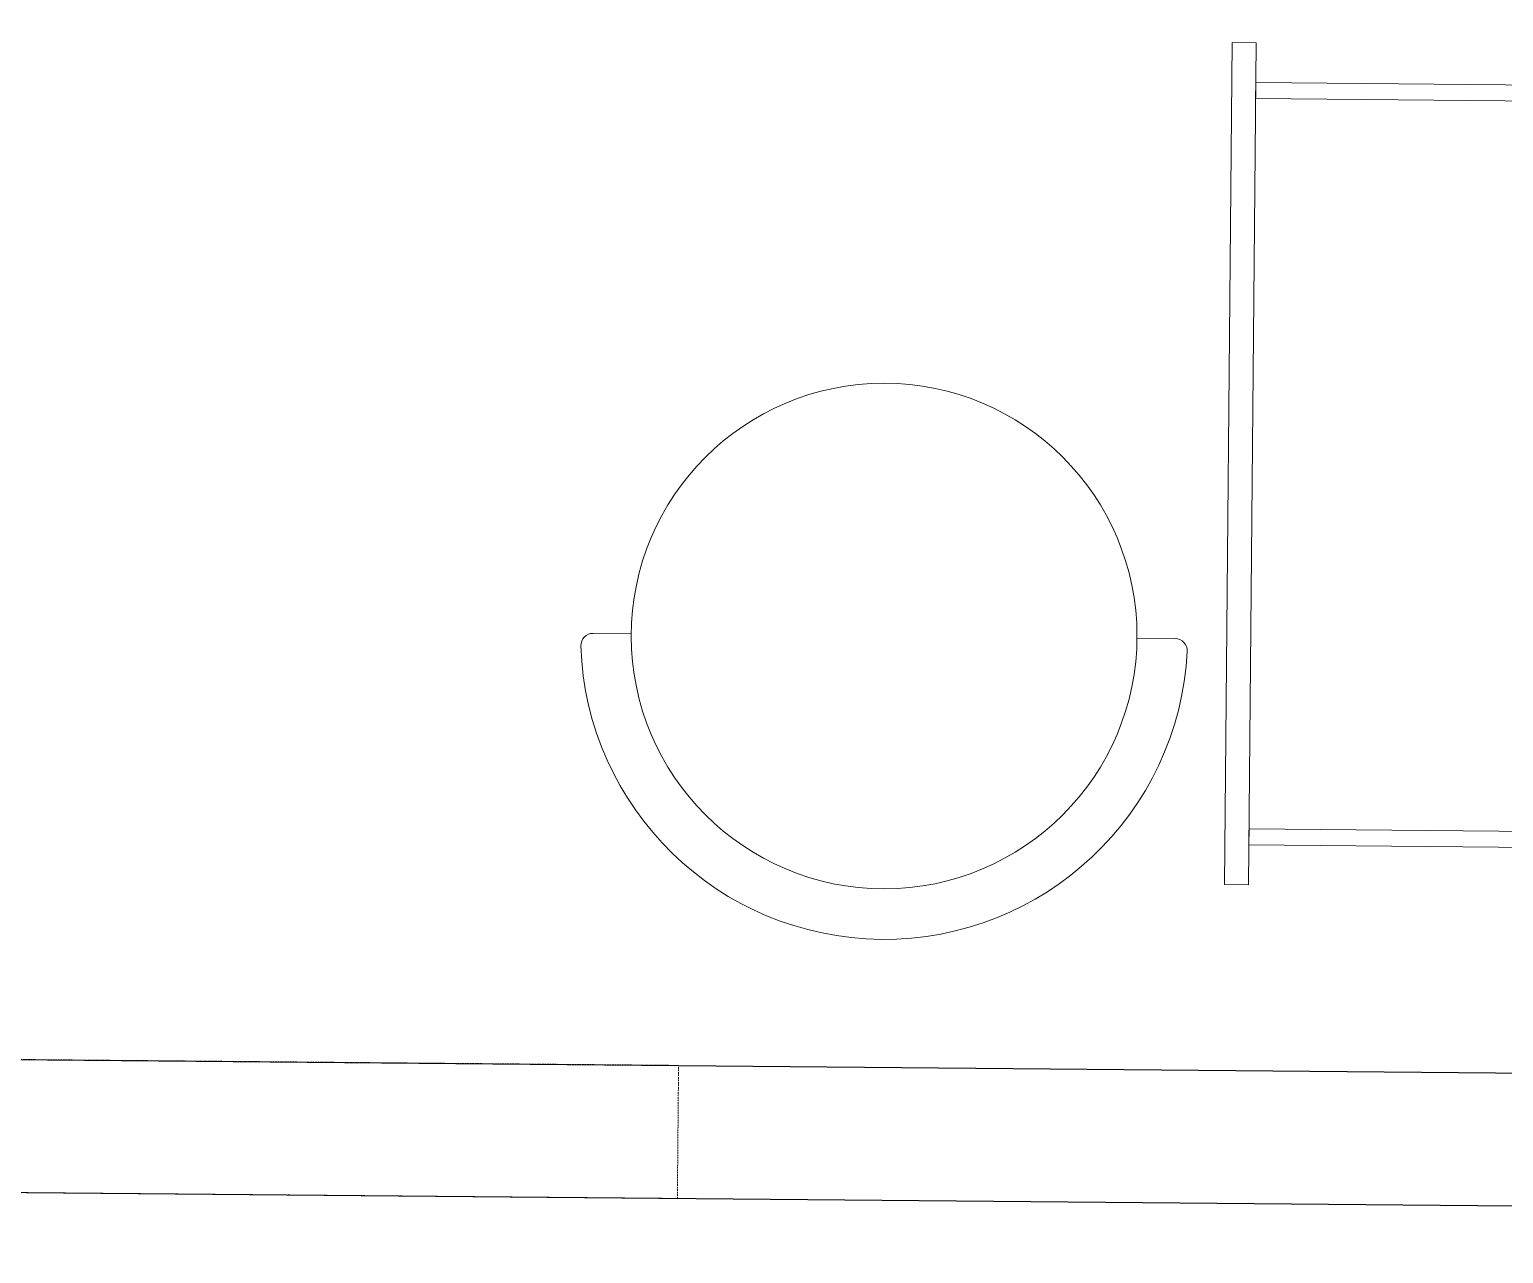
# Model space of a CAD drawing. Header units: millimetres. Extents: x -8946 to 2684, y -2892 to 9932.
# Drawn here: x -1747 to -639, y 8010 to 8930 of the extents above; entities that cross this region are included whole.
import ezdxf

# ---------------------------------------------------------------- set-up
doc = ezdxf.new("R2010")
doc.units = ezdxf.units.MM
doc.linetypes.add('a_p6_plan_L18$0$HIDDEN', pattern=[0.375, 0.25, -0.125])
for name, color, linetype, lineweight in [('I-LK CURTAIN', 5, 'a_p6_plan_L18$0$HIDDEN', 9), ('I-LK FF&E', 1, 'Continuous', 9), ('I-LK FURNITURE', 13, 'Continuous', 9), ('I-LK PARTITION', 21, 'Continuous', 25)]:
    doc.layers.add(name, color=color, linetype=linetype, lineweight=lineweight)

# ---------------------------------------------------------------- blocks, each defined once
blk = doc.blocks.new('doctors stool')
at = {"ltscale": 100}
blk.add_lwpolyline([(228, 37.80991746066138), (228, 9.119999997317793, -0.4264743413925903), (218.5, 0.0079201031476259, -0.959166304662544), (218.5, 455.611914822366, -0.4264743413925903), (228, 446.4998349279631), (228, 417.8099174646193)], format="xyb", dxfattribs=at)
blk.add_circle((228, 227.8099174629897), 190, dxfattribs=at)
blk = doc.blocks.new('clinic trial')
at = {"layer": 'I-LK FURNITURE', "color": 146, "true_color": 0x105689}
for points in [[(338.5359051078558, -352.4817388160154), (338.5359051078558, -985.4817388160153), (356.5359051078559, -985.4817388160153), (356.5359051078559, -352.4817388160154)], [(-63.4640948921442, -382.4817388160154), (-63.4640948921442, -394.4817388160154), (338.5359051078558, -394.4817388160154), (338.5359051078558, -382.4817388160154)], [(-63.4640948921442, -955.4817388160152), (-63.4640948921442, -943.4817388160153), (338.5359051078558, -943.4817388160153), (338.5359051078558, -955.4817388160152)]]:
    blk.add_lwpolyline(points, close=True, dxfattribs=at)
at = {"layer": 'I-LK FF&E', "rotation": 90}
blk.add_blockref('DOCTORS STOOL', (841.8410998687816, -1028.895880584366), dxfattribs=at)
blk = doc.blocks.new('CLINIC_WITH_SINK_1')
at = {"layer": 'I-LK CURTAIN', "ltscale": 5}
blk.add_lwpolyline([(549.9999999925494, 0), (1299.999999992538, 0), (1299.999999992538, 100), (549.9999999925494, 100)], close=True, dxfattribs=at)
at = {"layer": 'I-LK PARTITION'}
for points in [[(0, 0), (2600, 0), (2600, 1700), (0, 1700)], [(100, 100), (2500, 100), (2500, 1600), (100, 1600)]]:
    blk.add_lwpolyline(points, close=True, dxfattribs=at)
at = {"layer": 'I-LK FF&E', "xscale": -1}
blk.add_blockref('CLINIC TRIAL', (2065.605003267519, 1225), dxfattribs=at)

msp = doc.modelspace()

# ---------------------------------------------------------------- hatches: boundary and pattern name
at = {"layer": 'LENS_HATCH_WALL', "true_color": 0x787878}
h = msp.add_hatch(dxfattribs=at)
h.set_pattern_fill('ANSI32', scale=10, angle=90)
h.set_pattern_definition([(45, (0, 0), (-67.351920908, 67.351920908), []), (45, (44.90128053, 0), (-67.351920908, 67.351920908), [])])
h.paths.add_polyline_path([(-1463.903925988576, -2827.3755573867825), (-1464.5788366313882, -2562.086684663737), (-977.4261544536378, -2560.8476854720698), (-988.1581382784443, 1660.2376338463698), (-1156.17509750469, 1659.8106339499927), (-1157.0191946075572, 1991.8360706126757), (2683.854791156848, 2001.6000705764866), (2663.9839162776525, 9818.023812272604), (-1164.0121908487458, 9808.291894166023), (-1163.6451913790638, 9664.042102608451), (-1546.3283715777375, 9663.06960563916), (-1547.0113720646661, 9932.11179744638), (-8590.422986498399, 9914.20591132097), (-8589.249986887298, 9452.971064240151), (-8804.733510047809, 9452.42342295892), (-8945.943728506514, -2275.878578911595), (-8568.36519926358, -2274.9181065170405), (-8566.915649913934, -2845.4324102939286)])
h.paths.add_polyline_path([(-8366.929, -2839.924), (-8368.874, -2074.41), (-8743.515, -2075.363), (-8607.121, 9252.925), (-8388.742, 9253.48), (-8389.915, 9714.715), (-1746.503, 9731.604), (-1745.82, 9462.562), (-963.137, 9464.551), (-963.504, 9608.801), (2464.493, 9617.516), (2483.347, 2201.091), (-1357.527, 2191.327), (-1355.666, 1459.303), (-1187.649, 1459.73), (-1177.934, -2361.357), (-1665.087, -2362.596), (-1663.916, -2822.884)])

# ---------------------------------------------------------------- block references
at = {"xscale": -1, "yscale": -1, "rotation": 179.48694174557804}
msp.add_blockref('CLINIC_WITH_SINK_1', (-2559.6292288877708, 8063.33731543038), dxfattribs=at)

doc.saveas('drawing.dxf')
